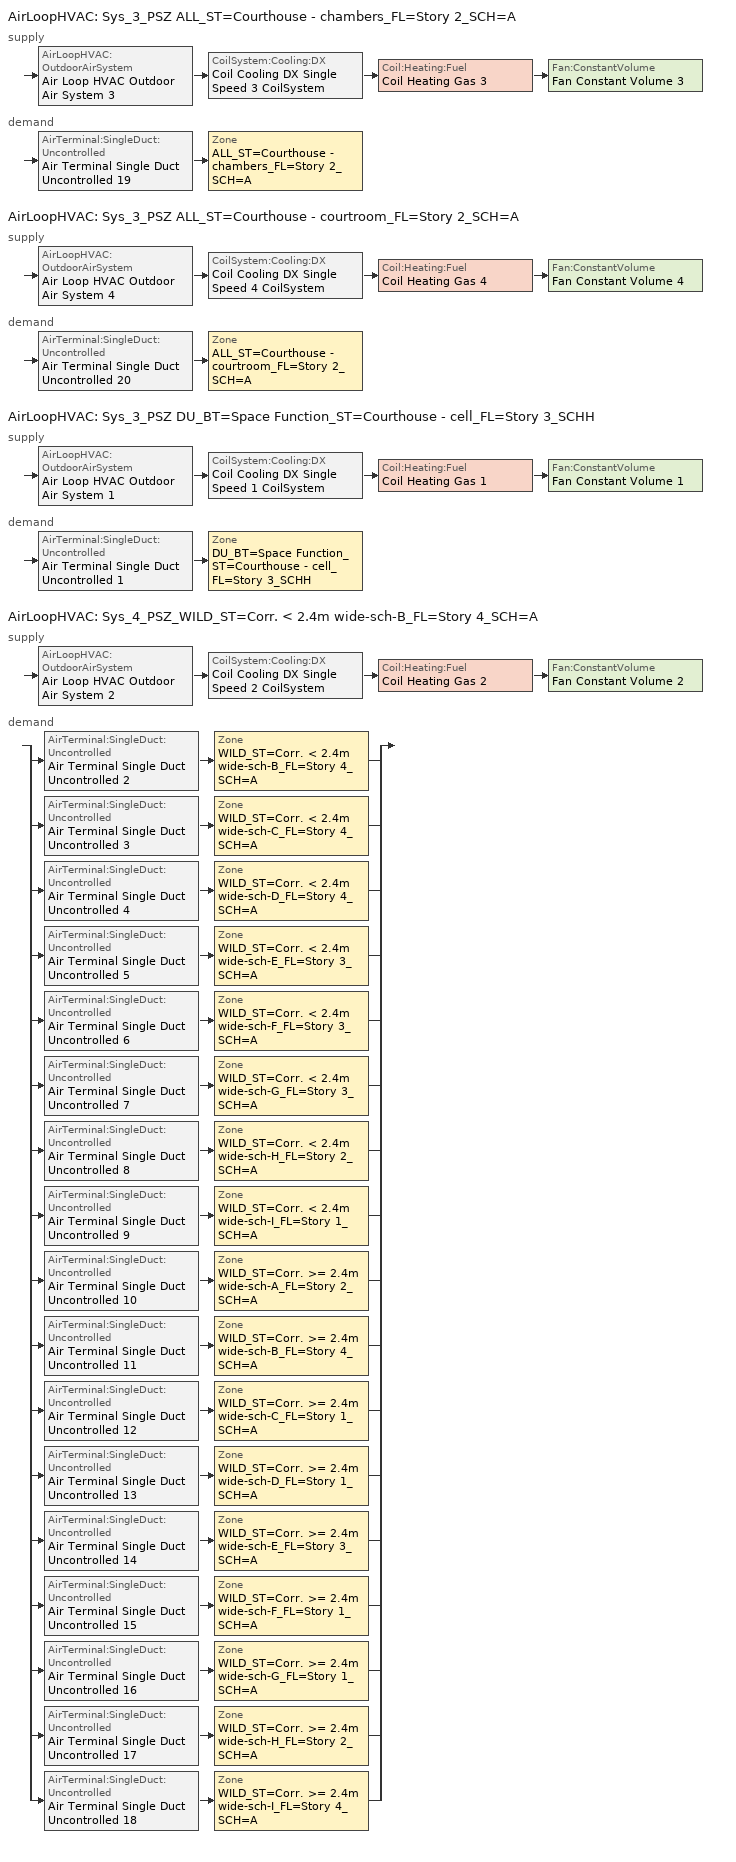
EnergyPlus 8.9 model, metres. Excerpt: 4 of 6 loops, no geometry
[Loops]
AirLoopHVAC 'Sys_3_PSZ ALL_ST=Courthouse - chambers_FL=Story 2_SCH=A'
 supply: AirLoopHVAC:OutdoorAirSystem 'Air Loop HVAC Outdoor Air System 3' > CoilSystem:Cooling:DX 'Coil Cooling DX Single Speed 3 CoilSystem' > Coil:Heating:Fuel 'Coil Heating Gas 3' > Fan:ConstantVolume 'Fan Constant Volume 3'
 demand: AirTerminal:SingleDuct:Uncontrolled 'Air Terminal Single Duct Uncontrolled 19' > Zone 'ALL_ST=Courthouse - chambers_FL=Story 2_SCH=A'
AirLoopHVAC 'Sys_3_PSZ ALL_ST=Courthouse - courtroom_FL=Story 2_SCH=A'
 supply: AirLoopHVAC:OutdoorAirSystem 'Air Loop HVAC Outdoor Air System 4' > CoilSystem:Cooling:DX 'Coil Cooling DX Single Speed 4 CoilSystem' > Coil:Heating:Fuel 'Coil Heating Gas 4' > Fan:ConstantVolume 'Fan Constant Volume 4'
 demand: AirTerminal:SingleDuct:Uncontrolled 'Air Terminal Single Duct Uncontrolled 20' > Zone 'ALL_ST=Courthouse - courtroom_FL=Story 2_SCH=A'
AirLoopHVAC 'Sys_3_PSZ DU_BT=Space Function_ST=Courthouse - cell_FL=Story 3_SCHH'
 supply: AirLoopHVAC:OutdoorAirSystem 'Air Loop HVAC Outdoor Air System 1' > CoilSystem:Cooling:DX 'Coil Cooling DX Single Speed 1 CoilSystem' > Coil:Heating:Fuel 'Coil Heating Gas 1' > Fan:ConstantVolume 'Fan Constant Volume 1'
 demand: AirTerminal:SingleDuct:Uncontrolled 'Air Terminal Single Duct Uncontrolled 1' > Zone 'DU_BT=Space Function_ST=Courthouse - cell_FL=Story 3_SCHH'
AirLoopHVAC 'Sys_4_PSZ_WILD_ST=Corr. < 2.4m wide-sch-B_FL=Story 4_SCH=A'
 supply: AirLoopHVAC:OutdoorAirSystem 'Air Loop HVAC Outdoor Air System 2' > CoilSystem:Cooling:DX 'Coil Cooling DX Single Speed 2 CoilSystem' > Coil:Heating:Fuel 'Coil Heating Gas 2' > Fan:ConstantVolume 'Fan Constant Volume 2'
 demand: split
  | AirTerminal:SingleDuct:Uncontrolled 'Air Terminal Single Duct Uncontrolled 2' > Zone 'WILD_ST=Corr. < 2.4m wide-sch-B_FL=Story 4_SCH=A'
  | AirTerminal:SingleDuct:Uncontrolled 'Air Terminal Single Duct Uncontrolled 3' > Zone 'WILD_ST=Corr. < 2.4m wide-sch-C_FL=Story 4_SCH=A'
  | AirTerminal:SingleDuct:Uncontrolled 'Air Terminal Single Duct Uncontrolled 4' > Zone 'WILD_ST=Corr. < 2.4m wide-sch-D_FL=Story 4_SCH=A'
  | AirTerminal:SingleDuct:Uncontrolled 'Air Terminal Single Duct Uncontrolled 5' > Zone 'WILD_ST=Corr. < 2.4m wide-sch-E_FL=Story 3_SCH=A'
  | AirTerminal:SingleDuct:Uncontrolled 'Air Terminal Single Duct Uncontrolled 6' > Zone 'WILD_ST=Corr. < 2.4m wide-sch-F_FL=Story 3_SCH=A'
  | AirTerminal:SingleDuct:Uncontrolled 'Air Terminal Single Duct Uncontrolled 7' > Zone 'WILD_ST=Corr. < 2.4m wide-sch-G_FL=Story 3_SCH=A'
  | AirTerminal:SingleDuct:Uncontrolled 'Air Terminal Single Duct Uncontrolled 8' > Zone 'WILD_ST=Corr. < 2.4m wide-sch-H_FL=Story 2_SCH=A'
  | AirTerminal:SingleDuct:Uncontrolled 'Air Terminal Single Duct Uncontrolled 9' > Zone 'WILD_ST=Corr. < 2.4m wide-sch-I_FL=Story 1_SCH=A'
  | AirTerminal:SingleDuct:Uncontrolled 'Air Terminal Single Duct Uncontrolled 10' > Zone 'WILD_ST=Corr. >= 2.4m wide-sch-A_FL=Story 2_SCH=A'
  | AirTerminal:SingleDuct:Uncontrolled 'Air Terminal Single Duct Uncontrolled 11' > Zone 'WILD_ST=Corr. >= 2.4m wide-sch-B_FL=Story 4_SCH=A'
  | AirTerminal:SingleDuct:Uncontrolled 'Air Terminal Single Duct Uncontrolled 12' > Zone 'WILD_ST=Corr. >= 2.4m wide-sch-C_FL=Story 1_SCH=A'
  | AirTerminal:SingleDuct:Uncontrolled 'Air Terminal Single Duct Uncontrolled 13' > Zone 'WILD_ST=Corr. >= 2.4m wide-sch-D_FL=Story 1_SCH=A'
  | AirTerminal:SingleDuct:Uncontrolled 'Air Terminal Single Duct Uncontrolled 14' > Zone 'WILD_ST=Corr. >= 2.4m wide-sch-E_FL=Story 3_SCH=A'
  | AirTerminal:SingleDuct:Uncontrolled 'Air Terminal Single Duct Uncontrolled 15' > Zone 'WILD_ST=Corr. >= 2.4m wide-sch-F_FL=Story 1_SCH=A'
  | AirTerminal:SingleDuct:Uncontrolled 'Air Terminal Single Duct Uncontrolled 16' > Zone 'WILD_ST=Corr. >= 2.4m wide-sch-G_FL=Story 1_SCH=A'
  | AirTerminal:SingleDuct:Uncontrolled 'Air Terminal Single Duct Uncontrolled 17' > Zone 'WILD_ST=Corr. >= 2.4m wide-sch-H_FL=Story 2_SCH=A'
  | AirTerminal:SingleDuct:Uncontrolled 'Air Terminal Single Duct Uncontrolled 18' > Zone 'WILD_ST=Corr. >= 2.4m wide-sch-I_FL=Story 4_SCH=A'
[ZoneControl:Thermostat] Control Object Type 1=ThermostatSetpoint:DualSetpoint
Name | Zone or ZoneList | Control Type Schedule | Control Name 1
ALL_ST=Courthouse - chambers_FL=Story 2_SCH=A Thermostat | ALL_ST=Courthouse - chambers_FL=Story 2_SCH=A | ALL_ST=Courthouse - chambers_FL=Story 2_SCH=A Thermostat Schedule | Space Function Courthouse - chambers Thermostat 3
ALL_ST=Courthouse - courtroom_FL=Story 2_SCH=A Thermostat | ALL_ST=Courthouse - courtroom_FL=Story 2_SCH=A | ALL_ST=Courthouse - courtroom_FL=Story 2_SCH=A Thermostat Schedule | Space Function Courthouse - courtroom Thermostat 3
DU_BT=Space Function_ST=Courthouse - cell_FL=Story 3_SCHH Thermostat | DU_BT=Space Function_ST=Courthouse - cell_FL=Story 3_SCHH | DU_BT=Space Function_ST=Courthouse - cell_FL=Story 3_SCHH Thermostat Schedule | Space Function Courthouse - cell Thermostat 3
WILD_ST=Corr. < 2.4m wide-sch-B_FL=Story 4_SCH=A Thermostat | WILD_ST=Corr. < 2.4m wide-sch-B_FL=Story 4_SCH=A | WILD_ST=Corr. < 2.4m wide-sch-B_FL=Story 4_SCH=A Thermostat Schedule | Space Function Corr. < 2.4m wide-sch-A Thermostat 1
WILD_ST=Corr. < 2.4m wide-sch-C_FL=Story 4_SCH=A Thermostat | WILD_ST=Corr. < 2.4m wide-sch-C_FL=Story 4_SCH=A | WILD_ST=Corr. < 2.4m wide-sch-C_FL=Story 4_SCH=A Thermostat Schedule | Space Function Corr. < 2.4m wide-sch-A Thermostat 2
WILD_ST=Corr. < 2.4m wide-sch-D_FL=Story 4_SCH=A Thermostat | WILD_ST=Corr. < 2.4m wide-sch-D_FL=Story 4_SCH=A | WILD_ST=Corr. < 2.4m wide-sch-D_FL=Story 4_SCH=A Thermostat Schedule | Space Function Corr. < 2.4m wide-sch-A Thermostat 3
WILD_ST=Corr. < 2.4m wide-sch-E_FL=Story 3_SCH=A Thermostat | WILD_ST=Corr. < 2.4m wide-sch-E_FL=Story 3_SCH=A | WILD_ST=Corr. < 2.4m wide-sch-E_FL=Story 3_SCH=A Thermostat Schedule | Space Function Corr. < 2.4m wide-sch-A Thermostat 4
WILD_ST=Corr. < 2.4m wide-sch-F_FL=Story 3_SCH=A Thermostat | WILD_ST=Corr. < 2.4m wide-sch-F_FL=Story 3_SCH=A | WILD_ST=Corr. < 2.4m wide-sch-F_FL=Story 3_SCH=A Thermostat Schedule | Space Function Corr. < 2.4m wide-sch-A Thermostat 5
WILD_ST=Corr. < 2.4m wide-sch-G_FL=Story 3_SCH=A Thermostat | WILD_ST=Corr. < 2.4m wide-sch-G_FL=Story 3_SCH=A | WILD_ST=Corr. < 2.4m wide-sch-G_FL=Story 3_SCH=A Thermostat Schedule | Space Function Corr. < 2.4m wide-sch-A Thermostat 6
WILD_ST=Corr. < 2.4m wide-sch-H_FL=Story 2_SCH=A Thermostat | WILD_ST=Corr. < 2.4m wide-sch-H_FL=Story 2_SCH=A | WILD_ST=Corr. < 2.4m wide-sch-H_FL=Story 2_SCH=A Thermostat Schedule | Space Function Corr. < 2.4m wide-sch-A Thermostat 7
WILD_ST=Corr. < 2.4m wide-sch-I_FL=Story 1_SCH=A Thermostat | WILD_ST=Corr. < 2.4m wide-sch-I_FL=Story 1_SCH=A | WILD_ST=Corr. < 2.4m wide-sch-I_FL=Story 1_SCH=A Thermostat Schedule | Space Function Corr. < 2.4m wide-sch-A Thermostat 8
WILD_ST=Corr. >= 2.4m wide-sch-A_FL=Story 2_SCH=A Thermostat | WILD_ST=Corr. >= 2.4m wide-sch-A_FL=Story 2_SCH=A | WILD_ST=Corr. >= 2.4m wide-sch-A_FL=Story 2_SCH=A Thermostat Schedule | Space Function Corr. >= 2.4m wide-sch-A Thermostat 3
WILD_ST=Corr. >= 2.4m wide-sch-B_FL=Story 4_SCH=A Thermostat | WILD_ST=Corr. >= 2.4m wide-sch-B_FL=Story 4_SCH=A | WILD_ST=Corr. >= 2.4m wide-sch-B_FL=Story 4_SCH=A Thermostat Schedule | Space Function Corr. >= 2.4m wide-sch-A Thermostat 4
WILD_ST=Corr. >= 2.4m wide-sch-C_FL=Story 1_SCH=A Thermostat | WILD_ST=Corr. >= 2.4m wide-sch-C_FL=Story 1_SCH=A | WILD_ST=Corr. >= 2.4m wide-sch-C_FL=Story 1_SCH=A Thermostat Schedule | Space Function Corr. >= 2.4m wide-sch-A Thermostat 5
WILD_ST=Corr. >= 2.4m wide-sch-D_FL=Story 1_SCH=A Thermostat | WILD_ST=Corr. >= 2.4m wide-sch-D_FL=Story 1_SCH=A | WILD_ST=Corr. >= 2.4m wide-sch-D_FL=Story 1_SCH=A Thermostat Schedule | Space Function Corr. >= 2.4m wide-sch-A Thermostat 6
WILD_ST=Corr. >= 2.4m wide-sch-E_FL=Story 3_SCH=A Thermostat | WILD_ST=Corr. >= 2.4m wide-sch-E_FL=Story 3_SCH=A | WILD_ST=Corr. >= 2.4m wide-sch-E_FL=Story 3_SCH=A Thermostat Schedule | Space Function Corr. >= 2.4m wide-sch-A Thermostat 7
WILD_ST=Corr. >= 2.4m wide-sch-F_FL=Story 1_SCH=A Thermostat | WILD_ST=Corr. >= 2.4m wide-sch-F_FL=Story 1_SCH=A | WILD_ST=Corr. >= 2.4m wide-sch-F_FL=Story 1_SCH=A Thermostat Schedule | Space Function Corr. >= 2.4m wide-sch-A Thermostat 8
WILD_ST=Corr. >= 2.4m wide-sch-G_FL=Story 1_SCH=A Thermostat | WILD_ST=Corr. >= 2.4m wide-sch-G_FL=Story 1_SCH=A | WILD_ST=Corr. >= 2.4m wide-sch-G_FL=Story 1_SCH=A Thermostat Schedule | Space Function Corr. >= 2.4m wide-sch-A Thermostat 9
WILD_ST=Corr. >= 2.4m wide-sch-H_FL=Story 2_SCH=A Thermostat | WILD_ST=Corr. >= 2.4m wide-sch-H_FL=Story 2_SCH=A | WILD_ST=Corr. >= 2.4m wide-sch-H_FL=Story 2_SCH=A Thermostat Schedule | Space Function Corr. >= 2.4m wide-sch-A Thermostat 10
WILD_ST=Corr. >= 2.4m wide-sch-I_FL=Story 4_SCH=A Thermostat | WILD_ST=Corr. >= 2.4m wide-sch-I_FL=Story 4_SCH=A | WILD_ST=Corr. >= 2.4m wide-sch-I_FL=Story 4_SCH=A Thermostat Schedule | Space Function Corr. >= 2.4m wide-sch-A Thermostat 11
[ThermostatSetpoint:DualSetpoint]
Name | Heating Setpoint Temperature Schedule | Cooling Setpoint Temperature Schedule
Space Function Courthouse - chambers Thermostat 3; Space Function Courthouse - courtroom Thermostat 3; Space Function Corr. < 2.4m wide-sch-A Thermostat 1; Space Function Corr. < 2.4m wide-sch-A Thermostat 2; Space Function Corr. < 2.4m wide-sch-A Thermostat 3; Space Function Corr. < 2.4m wide-sch-A Thermostat 4; Space Function Corr. < 2.4m wide-sch-A Thermostat 5; Space Function Corr. < 2.4m wide-sch-A Thermostat 6; Space Function Corr. < 2.4m wide-sch-A Thermostat 7; Space Function Corr. < 2.4m wide-sch-A Thermostat 8; Space Function Corr. >= 2.4m wide-sch-A Thermostat 3; Space Function Corr. >= 2.4m wide-sch-A Thermostat 4; Space Function Corr. >= 2.4m wide-sch-A Thermostat 5; Space Function Corr. >= 2.4m wide-sch-A Thermostat 6; Space Function Corr. >= 2.4m wide-sch-A Thermostat 7; Space Function Corr. >= 2.4m wide-sch-A Thermostat 8; Space Function Corr. >= 2.4m wide-sch-A Thermostat 9; Space Function Corr. >= 2.4m wide-sch-A Thermostat 10; Space Function Corr. >= 2.4m wide-sch-A Thermostat 11 | NECB-A-Thermostat Setpoint-Heating | NECB-A-Thermostat Setpoint-Cooling
Space Function Courthouse - cell Thermostat 3 | NECB-H-Thermostat Setpoint-Heating | NECB-H-Thermostat Setpoint-Cooling
[AirTerminal:SingleDuct:Uncontrolled] Availability Schedule=Always On Discrete; Maximum Air Flow Rate {m3/s}=AutoSize
Air Terminal Single Duct Uncontrolled 19; Air Terminal Single Duct Uncontrolled 20; Air Terminal Single Duct Uncontrolled 1; Air Terminal Single Duct Uncontrolled 2; Air Terminal Single Duct Uncontrolled 3; Air Terminal Single Duct Uncontrolled 4; Air Terminal Single Duct Uncontrolled 5; Air Terminal Single Duct Uncontrolled 6; Air Terminal Single Duct Uncontrolled 7; Air Terminal Single Duct Uncontrolled 8; Air Terminal Single Duct Uncontrolled 9; Air Terminal Single Duct Uncontrolled 10; Air Terminal Single Duct Uncontrolled 11; Air Terminal Single Duct Uncontrolled 12; Air Terminal Single Duct Uncontrolled 13; Air Terminal Single Duct Uncontrolled 14; Air Terminal Single Duct Uncontrolled 15; Air Terminal Single Duct Uncontrolled 16; Air Terminal Single Duct Uncontrolled 17; Air Terminal Single Duct Uncontrolled 18
[Zone equipment]
ALL_ST=Courthouse - chambers_FL=Story 2_SCH=A: Air Terminal Single Duct Uncontrolled 19, Zone HVAC Baseboard Convective Water 19
ALL_ST=Courthouse - courtroom_FL=Story 2_SCH=A: Air Terminal Single Duct Uncontrolled 20, Zone HVAC Baseboard Convective Water 20
DU_BT=Space Function_ST=Courthouse - cell_FL=Story 3_SCHH: Air Terminal Single Duct Uncontrolled 1, Zone HVAC Baseboard Convective Water 1
WILD_ST=Corr. < 2.4m wide-sch-B_FL=Story 4_SCH=A: Air Terminal Single Duct Uncontrolled 2, Zone HVAC Baseboard Convective Water 2
WILD_ST=Corr. < 2.4m wide-sch-C_FL=Story 4_SCH=A: Air Terminal Single Duct Uncontrolled 3, Zone HVAC Baseboard Convective Water 3
WILD_ST=Corr. < 2.4m wide-sch-D_FL=Story 4_SCH=A: Air Terminal Single Duct Uncontrolled 4, Zone HVAC Baseboard Convective Water 4
WILD_ST=Corr. < 2.4m wide-sch-E_FL=Story 3_SCH=A: Air Terminal Single Duct Uncontrolled 5, Zone HVAC Baseboard Convective Water 5
WILD_ST=Corr. < 2.4m wide-sch-F_FL=Story 3_SCH=A: Air Terminal Single Duct Uncontrolled 6, Zone HVAC Baseboard Convective Water 6
WILD_ST=Corr. < 2.4m wide-sch-G_FL=Story 3_SCH=A: Air Terminal Single Duct Uncontrolled 7, Zone HVAC Baseboard Convective Water 7
WILD_ST=Corr. < 2.4m wide-sch-H_FL=Story 2_SCH=A: Air Terminal Single Duct Uncontrolled 8, Zone HVAC Baseboard Convective Water 8
WILD_ST=Corr. < 2.4m wide-sch-I_FL=Story 1_SCH=A: Air Terminal Single Duct Uncontrolled 9, Zone HVAC Baseboard Convective Water 9
WILD_ST=Corr. >= 2.4m wide-sch-A_FL=Story 2_SCH=A: Air Terminal Single Duct Uncontrolled 10, Zone HVAC Baseboard Convective Water 10
WILD_ST=Corr. >= 2.4m wide-sch-B_FL=Story 4_SCH=A: Air Terminal Single Duct Uncontrolled 11, Zone HVAC Baseboard Convective Water 11
WILD_ST=Corr. >= 2.4m wide-sch-C_FL=Story 1_SCH=A: Air Terminal Single Duct Uncontrolled 12, Zone HVAC Baseboard Convective Water 12
WILD_ST=Corr. >= 2.4m wide-sch-D_FL=Story 1_SCH=A: Air Terminal Single Duct Uncontrolled 13, Zone HVAC Baseboard Convective Water 13
WILD_ST=Corr. >= 2.4m wide-sch-E_FL=Story 3_SCH=A: Air Terminal Single Duct Uncontrolled 14, Zone HVAC Baseboard Convective Water 14
WILD_ST=Corr. >= 2.4m wide-sch-F_FL=Story 1_SCH=A: Air Terminal Single Duct Uncontrolled 15, Zone HVAC Baseboard Convective Water 15
WILD_ST=Corr. >= 2.4m wide-sch-G_FL=Story 1_SCH=A: Air Terminal Single Duct Uncontrolled 16, Zone HVAC Baseboard Convective Water 16
WILD_ST=Corr. >= 2.4m wide-sch-H_FL=Story 2_SCH=A: Air Terminal Single Duct Uncontrolled 17, Zone HVAC Baseboard Convective Water 17
WILD_ST=Corr. >= 2.4m wide-sch-I_FL=Story 4_SCH=A: Air Terminal Single Duct Uncontrolled 18, Zone HVAC Baseboard Convective Water 18
[Sizing:Zone] Zone Cooling Design Supply Air Temperature Input Method=SupplyAirTemperature; Zone Cooling Design Supply Air Temperature {C}=13; Zone Cooling Design Supply Air Temperature Difference {deltaC}=11.11; Zone Heating Design Supply Air Temperature Input Method=SupplyAirTemperature; Zone Heating Design Supply Air Temperature {C}=43; Zone Heating Design Supply Air Temperature Difference {deltaC}=11.11; Zone Cooling Design Supply Air Humidity Ratio {kgWater/kgDryAir}=0.0085; Zone Heating Design Supply Air Humidity Ratio {kgWater/kgDryAir}=0.008; Zone Heating Sizing Factor=1.3; Zone Cooling Sizing Factor=1.1; Cooling Design Air Flow Method=DesignDay; Cooling Design Air Flow Rate {m3/s}=0; Cooling Minimum Air Flow per Zone Floor Area {m3/s-m2}=0.000762; Cooling Minimum Air Flow {m3/s}=0; Cooling Minimum Air Flow Fraction=0; Heating Design Air Flow Method=DesignDay; Heating Design Air Flow Rate {m3/s}=0; Heating Maximum Air Flow per Zone Floor Area {m3/s-m2}=0.002032; Heating Maximum Air Flow {m3/s}=0.141576; Heating Maximum Air Flow Fraction=0.3; Account for Dedicated Outdoor Air System=No
Name | Design Specification Outdoor Air Object | Design Specification Zone Air Distribution Object
ALL_ST=Courthouse - chambers_FL=Story 2_SCH=A | Space Function Courthouse - chambers Ventilation | ALL_ST=Courthouse - chambers_FL=Story 2_SCH=A Design Spec Zone Air Dist
ALL_ST=Courthouse - courtroom_FL=Story 2_SCH=A | Space Function Courthouse - courtroom Ventilation | ALL_ST=Courthouse - courtroom_FL=Story 2_SCH=A Design Spec Zone Air Dist
DU_BT=Space Function_ST=Courthouse - cell_FL=Story 3_SCHH | Space Function Courthouse - cell Ventilation | DU_BT=Space Function_ST=Courthouse - cell_FL=Story 3_SCHH Design Spec Zone Air Dist
WILD_ST=Corr. < 2.4m wide-sch-B_FL=Story 4_SCH=A | Space Function Corr. < 2.4m wide-sch-A Ventilation | WILD_ST=Corr. < 2.4m wide-sch-B_FL=Story 4_SCH=A Design Spec Zone Air Dist
WILD_ST=Corr. < 2.4m wide-sch-C_FL=Story 4_SCH=A | Space Function Corr. < 2.4m wide-sch-A Ventilation | WILD_ST=Corr. < 2.4m wide-sch-C_FL=Story 4_SCH=A Design Spec Zone Air Dist
WILD_ST=Corr. < 2.4m wide-sch-D_FL=Story 4_SCH=A | Space Function Corr. < 2.4m wide-sch-A Ventilation | WILD_ST=Corr. < 2.4m wide-sch-D_FL=Story 4_SCH=A Design Spec Zone Air Dist
WILD_ST=Corr. < 2.4m wide-sch-E_FL=Story 3_SCH=A | Space Function Corr. < 2.4m wide-sch-A Ventilation | WILD_ST=Corr. < 2.4m wide-sch-E_FL=Story 3_SCH=A Design Spec Zone Air Dist
WILD_ST=Corr. < 2.4m wide-sch-F_FL=Story 3_SCH=A | Space Function Corr. < 2.4m wide-sch-A Ventilation | WILD_ST=Corr. < 2.4m wide-sch-F_FL=Story 3_SCH=A Design Spec Zone Air Dist
WILD_ST=Corr. < 2.4m wide-sch-G_FL=Story 3_SCH=A | Space Function Corr. < 2.4m wide-sch-A Ventilation | WILD_ST=Corr. < 2.4m wide-sch-G_FL=Story 3_SCH=A Design Spec Zone Air Dist
WILD_ST=Corr. < 2.4m wide-sch-H_FL=Story 2_SCH=A | Space Function Corr. < 2.4m wide-sch-A Ventilation | WILD_ST=Corr. < 2.4m wide-sch-H_FL=Story 2_SCH=A Design Spec Zone Air Dist
WILD_ST=Corr. < 2.4m wide-sch-I_FL=Story 1_SCH=A | Space Function Corr. < 2.4m wide-sch-A Ventilation | WILD_ST=Corr. < 2.4m wide-sch-I_FL=Story 1_SCH=A Design Spec Zone Air Dist
WILD_ST=Corr. >= 2.4m wide-sch-A_FL=Story 2_SCH=A | Space Function Corr. >= 2.4m wide-sch-A Ventilation | WILD_ST=Corr. >= 2.4m wide-sch-A_FL=Story 2_SCH=A Design Spec Zone Air Dist
WILD_ST=Corr. >= 2.4m wide-sch-B_FL=Story 4_SCH=A | Space Function Corr. >= 2.4m wide-sch-A Ventilation | WILD_ST=Corr. >= 2.4m wide-sch-B_FL=Story 4_SCH=A Design Spec Zone Air Dist
WILD_ST=Corr. >= 2.4m wide-sch-C_FL=Story 1_SCH=A | Space Function Corr. >= 2.4m wide-sch-A Ventilation | WILD_ST=Corr. >= 2.4m wide-sch-C_FL=Story 1_SCH=A Design Spec Zone Air Dist
WILD_ST=Corr. >= 2.4m wide-sch-D_FL=Story 1_SCH=A | Space Function Corr. >= 2.4m wide-sch-A Ventilation | WILD_ST=Corr. >= 2.4m wide-sch-D_FL=Story 1_SCH=A Design Spec Zone Air Dist
WILD_ST=Corr. >= 2.4m wide-sch-E_FL=Story 3_SCH=A | Space Function Corr. >= 2.4m wide-sch-A Ventilation | WILD_ST=Corr. >= 2.4m wide-sch-E_FL=Story 3_SCH=A Design Spec Zone Air Dist
WILD_ST=Corr. >= 2.4m wide-sch-F_FL=Story 1_SCH=A | Space Function Corr. >= 2.4m wide-sch-A Ventilation | WILD_ST=Corr. >= 2.4m wide-sch-F_FL=Story 1_SCH=A Design Spec Zone Air Dist
WILD_ST=Corr. >= 2.4m wide-sch-G_FL=Story 1_SCH=A | Space Function Corr. >= 2.4m wide-sch-A Ventilation | WILD_ST=Corr. >= 2.4m wide-sch-G_FL=Story 1_SCH=A Design Spec Zone Air Dist
WILD_ST=Corr. >= 2.4m wide-sch-H_FL=Story 2_SCH=A | Space Function Corr. >= 2.4m wide-sch-A Ventilation | WILD_ST=Corr. >= 2.4m wide-sch-H_FL=Story 2_SCH=A Design Spec Zone Air Dist
WILD_ST=Corr. >= 2.4m wide-sch-I_FL=Story 4_SCH=A | Space Function Corr. >= 2.4m wide-sch-A Ventilation | WILD_ST=Corr. >= 2.4m wide-sch-I_FL=Story 4_SCH=A Design Spec Zone Air Dist
[DesignSpecification:ZoneAirDistribution] Zone Air Distribution Effectiveness in Cooling Mode=1; Zone Air Distribution Effectiveness in Heating Mode=1
ALL_ST=Courthouse - chambers_FL=Story 2_SCH=A Design Spec Zone Air Dist; ALL_ST=Courthouse - courtroom_FL=Story 2_SCH=A Design Spec Zone Air Dist; DU_BT=Space Function_ST=Courthouse - cell_FL=Story 3_SCHH Design Spec Zone Air Dist; WILD_ST=Corr. < 2.4m wide-sch-B_FL=Story 4_SCH=A Design Spec Zone Air Dist; WILD_ST=Corr. < 2.4m wide-sch-C_FL=Story 4_SCH=A Design Spec Zone Air Dist; WILD_ST=Corr. < 2.4m wide-sch-D_FL=Story 4_SCH=A Design Spec Zone Air Dist; WILD_ST=Corr. < 2.4m wide-sch-E_FL=Story 3_SCH=A Design Spec Zone Air Dist; WILD_ST=Corr. < 2.4m wide-sch-F_FL=Story 3_SCH=A Design Spec Zone Air Dist; WILD_ST=Corr. < 2.4m wide-sch-G_FL=Story 3_SCH=A Design Spec Zone Air Dist; WILD_ST=Corr. < 2.4m wide-sch-H_FL=Story 2_SCH=A Design Spec Zone Air Dist; WILD_ST=Corr. < 2.4m wide-sch-I_FL=Story 1_SCH=A Design Spec Zone Air Dist; WILD_ST=Corr. >= 2.4m wide-sch-A_FL=Story 2_SCH=A Design Spec Zone Air Dist; WILD_ST=Corr. >= 2.4m wide-sch-B_FL=Story 4_SCH=A Design Spec Zone Air Dist; WILD_ST=Corr. >= 2.4m wide-sch-C_FL=Story 1_SCH=A Design Spec Zone Air Dist; WILD_ST=Corr. >= 2.4m wide-sch-D_FL=Story 1_SCH=A Design Spec Zone Air Dist; WILD_ST=Corr. >= 2.4m wide-sch-E_FL=Story 3_SCH=A Design Spec Zone Air Dist; WILD_ST=Corr. >= 2.4m wide-sch-F_FL=Story 1_SCH=A Design Spec Zone Air Dist; WILD_ST=Corr. >= 2.4m wide-sch-G_FL=Story 1_SCH=A Design Spec Zone Air Dist; WILD_ST=Corr. >= 2.4m wide-sch-H_FL=Story 2_SCH=A Design Spec Zone Air Dist; WILD_ST=Corr. >= 2.4m wide-sch-I_FL=Story 4_SCH=A Design Spec Zone Air Dist
[Controller:MechanicalVentilation] Availability Schedule=Always On Discrete; Demand Controlled Ventilation=No; System Outdoor Air Method=ZoneSum
Controller Mechanical Ventilation 3: Zone Name 1=ALL_ST=Courthouse - chambers_FL=Story 2_SCH=A; Design Specification Outdoor Air Object Name 1=Space Function Courthouse - chambers Ventilation; Design Specification Zone Air Distribution Object Name 1=ALL_ST=Courthouse - chambers_FL=Story 2_SCH=A Design Spec Zone Air Dist
Controller Mechanical Ventilation 4: Zone Name 1=ALL_ST=Courthouse - courtroom_FL=Story 2_SCH=A; Design Specification Outdoor Air Object Name 1=Space Function Courthouse - courtroom Ventilation; Design Specification Zone Air Distribution Object Name 1=ALL_ST=Courthouse - courtroom_FL=Story 2_SCH=A Design Spec Zone Air Dist
Controller Mechanical Ventilation 1: Zone Name 1=DU_BT=Space Function_ST=Courthouse - cell_FL=Story 3_SCHH; Design Specification Outdoor Air Object Name 1=Space Function Courthouse - cell Ventilation; Design Specification Zone Air Distribution Object Name 1=DU_BT=Space Function_ST=Courthouse - cell_FL=Story 3_SCHH Design Spec Zone Air Dist
Controller Mechanical Ventilation 2: Zone Name 1=WILD_ST=Corr. < 2.4m wide-sch-B_FL=Story 4_SCH=A; Design Specification Outdoor Air Object Name 1=Space Function Corr. < 2.4m wide-sch-A Ventilation; Design Specification Zone Air Distribution Object Name 1=WILD_ST=Corr. < 2.4m wide-sch-B_FL=Story 4_SCH=A Design Spec Zone Air Dist; Zone Name 2=WILD_ST=Corr. < 2.4m wide-sch-C_FL=Story 4_SCH=A; Design Specification Outdoor Air Object Name 2=Space Function Corr. < 2.4m wide-sch-A Ventilation; Design Specification Zone Air Distribution Object Name 2=WILD_ST=Corr. < 2.4m wide-sch-C_FL=Story 4_SCH=A Design Spec Zone Air Dist; Zone Name 3=WILD_ST=Corr. < 2.4m wide-sch-D_FL=Story 4_SCH=A; Design Specification Outdoor Air Object Name 3=Space Function Corr. < 2.4m wide-sch-A Ventilation; Design Specification Zone Air Distribution Object Name 3=WILD_ST=Corr. < 2.4m wide-sch-D_FL=Story 4_SCH=A Design Spec Zone Air Dist; Zone Name 4=WILD_ST=Corr. < 2.4m wide-sch-E_FL=Story 3_SCH=A; Design Specification Outdoor Air Object Name 4=Space Function Corr. < 2.4m wide-sch-A Ventilation; Design Specification Zone Air Distribution Object Name 4=WILD_ST=Corr. < 2.4m wide-sch-E_FL=Story 3_SCH=A Design Spec Zone Air Dist; Zone Name 5=WILD_ST=Corr. < 2.4m wide-sch-F_FL=Story 3_SCH=A; Design Specification Outdoor Air Object Name 5=Space Function Corr. < 2.4m wide-sch-A Ventilation; Design Specification Zone Air Distribution Object Name 5=WILD_ST=Corr. < 2.4m wide-sch-F_FL=Story 3_SCH=A Design Spec Zone Air Dist; Zone Name 6=WILD_ST=Corr. < 2.4m wide-sch-G_FL=Story 3_SCH=A; Design Specification Outdoor Air Object Name 6=Space Function Corr. < 2.4m wide-sch-A Ventilation; Design Specification Zone Air Distribution Object Name 6=WILD_ST=Corr. < 2.4m wide-sch-G_FL=Story 3_SCH=A Design Spec Zone Air Dist; Zone Name 7=WILD_ST=Corr. < 2.4m wide-sch-H_FL=Story 2_SCH=A; Design Specification Outdoor Air Object Name 7=Space Function Corr. < 2.4m wide-sch-A Ventilation; Design Specification Zone Air Distribution Object Name 7=WILD_ST=Corr. < 2.4m wide-sch-H_FL=Story 2_SCH=A Design Spec Zone Air Dist; Zone Name 8=WILD_ST=Corr. < 2.4m wide-sch-I_FL=Story 1_SCH=A; Design Specification Outdoor Air Object Name 8=Space Function Corr. < 2.4m wide-sch-A Ventilation; Design Specification Zone Air Distribution Object Name 8=WILD_ST=Corr. < 2.4m wide-sch-I_FL=Story 1_SCH=A Design Spec Zone Air Dist; Zone Name 9=WILD_ST=Corr. >= 2.4m wide-sch-A_FL=Story 2_SCH=A; Design Specification Outdoor Air Object Name 9=Space Function Corr. >= 2.4m wide-sch-A Ventilation; Design Specification Zone Air Distribution Object Name 9=WILD_ST=Corr. >= 2.4m wide-sch-A_FL=Story 2_SCH=A Design Spec Zone Air Dist; Zone Name 10=WILD_ST=Corr. >= 2.4m wide-sch-B_FL=Story 4_SCH=A; Design Specification Outdoor Air Object Name 10=Space Function Corr. >= 2.4m wide-sch-A Ventilation; Design Specification Zone Air Distribution Object Name 10=WILD_ST=Corr. >= 2.4m wide-sch-B_FL=Story 4_SCH=A Design Spec Zone Air Dist; Zone Name 11=WILD_ST=Corr. >= 2.4m wide-sch-C_FL=Story 1_SCH=A; Design Specification Outdoor Air Object Name 11=Space Function Corr. >= 2.4m wide-sch-A Ventilation; Design Specification Zone Air Distribution Object Name 11=WILD_ST=Corr. >= 2.4m wide-sch-C_FL=Story 1_SCH=A Design Spec Zone Air Dist; Zone Name 12=WILD_ST=Corr. >= 2.4m wide-sch-D_FL=Story 1_SCH=A; Design Specification Outdoor Air Object Name 12=Space Function Corr. >= 2.4m wide-sch-A Ventilation; Design Specification Zone Air Distribution Object Name 12=WILD_ST=Corr. >= 2.4m wide-sch-D_FL=Story 1_SCH=A Design Spec Zone Air Dist; Zone Name 13=WILD_ST=Corr. >= 2.4m wide-sch-E_FL=Story 3_SCH=A; Design Specification Outdoor Air Object Name 13=Space Function Corr. >= 2.4m wide-sch-A Ventilation; Design Specification Zone Air Distribution Object Name 13=WILD_ST=Corr. >= 2.4m wide-sch-E_FL=Story 3_SCH=A Design Spec Zone Air Dist; Zone Name 14=WILD_ST=Corr. >= 2.4m wide-sch-F_FL=Story 1_SCH=A; Design Specification Outdoor Air Object Name 14=Space Function Corr. >= 2.4m wide-sch-A Ventilation; Design Specification Zone Air Distribution Object Name 14=WILD_ST=Corr. >= 2.4m wide-sch-F_FL=Story 1_SCH=A Design Spec Zone Air Dist; Zone Name 15=WILD_ST=Corr. >= 2.4m wide-sch-G_FL=Story 1_SCH=A; Design Specification Outdoor Air Object Name 15=Space Function Corr. >= 2.4m wide-sch-A Ventilation; Design Specification Zone Air Distribution Object Name 15=WILD_ST=Corr. >= 2.4m wide-sch-G_FL=Story 1_SCH=A Design Spec Zone Air Dist; Zone Name 16=WILD_ST=Corr. >= 2.4m wide-sch-H_FL=Story 2_SCH=A; Design Specification Outdoor Air Object Name 16=Space Function Corr. >= 2.4m wide-sch-A Ventilation; Design Specification Zone Air Distribution Object Name 16=WILD_ST=Corr. >= 2.4m wide-sch-H_FL=Story 2_SCH=A Design Spec Zone Air Dist; Zone Name 17=WILD_ST=Corr. >= 2.4m wide-sch-I_FL=Story 4_SCH=A; Design Specification Outdoor Air Object Name 17=Space Function Corr. >= 2.4m wide-sch-A Ventilation; Design Specification Zone Air Distribution Object Name 17=WILD_ST=Corr. >= 2.4m wide-sch-I_FL=Story 4_SCH=A Design Spec Zone Air Dist
[DesignSpecification:OutdoorAir] Outdoor Air Method=Sum; Outdoor Air Flow per Person {m3/s-person}=0; Outdoor Air Flow per Zone {m3/s}=0; Outdoor Air Flow Air Changes per Hour {1/hr}=0
Name | Outdoor Air Flow per Zone Floor Area {m3/s-m2}
Space Function Courthouse - chambers Ventilation | 0.0004318
Space Function Courthouse - courtroom Ventilation | 0.0020828
Space Function Courthouse - cell Ventilation | 0.0012446
Space Function Corr. < 2.4m wide-sch-A Ventilation; Space Function Corr. >= 2.4m wide-sch-A Ventilation | 0.0003048
[AirLoopHVAC] Design Supply Air Flow Rate {m3/s}=AutoSize
Sys_3_PSZ ALL_ST=Courthouse - chambers_FL=Story 2_SCH=A; Sys_3_PSZ ALL_ST=Courthouse - courtroom_FL=Story 2_SCH=A; Sys_3_PSZ DU_BT=Space Function_ST=Courthouse - cell_FL=Story 3_SCHH; Sys_4_PSZ_WILD_ST=Corr. < 2.4m wide-sch-B_FL=Story 4_SCH=A
[Sizing:System] Type of Load to Size On=Sensible; Design Outdoor Air Flow Rate {m3/s}=Autosize; Central Heating Maximum System Air Flow Ratio=1; Preheat Design Temperature {C}=7; Preheat Design Humidity Ratio {kgWater/kgDryAir}=0.008; Precool Design Temperature {C}=13; Precool Design Humidity Ratio {kgWater/kgDryAir}=0.008; Central Cooling Design Supply Air Temperature {C}=13; Central Heating Design Supply Air Temperature {C}=43; Type of Zone Sum to Use=NonCoincident; 100% Outdoor Air in Cooling=No; 100% Outdoor Air in Heating=No; Central Cooling Design Supply Air Humidity Ratio {kgWater/kgDryAir}=0.0085; Central Heating Design Supply Air Humidity Ratio {kgWater/kgDryAir}=0.008; Cooling Supply Air Flow Rate Method=DesignDay; Cooling Supply Air Flow Rate {m3/s}=0; Cooling Supply Air Flow Rate Per Floor Area {m3/s-m2}=0.00996765; Cooling Fraction of Autosized Cooling Supply Air Flow Rate=1; Cooling Supply Air Flow Rate Per Unit Cooling Capacity {m3/s-W}=3.94755e-05; Heating Supply Air Flow Rate Method=DesignDay; Heating Supply Air Flow Rate {m3/s}=0; Heating Supply Air Flow Rate Per Floor Area {m3/s-m2}=0.00996765; Heating Fraction of Autosized Heating Supply Air Flow Rate=1; Heating Fraction of Autosized Cooling Supply Air Flow Rate=1; Heating Supply Air Flow Rate Per Unit Heating Capacity {m3/s-W}=3.15882e-05; System Outdoor Air Method=ZoneSum; Zone Maximum Outdoor Air Fraction=1; Cooling Design Capacity Method=CoolingDesignCapacity; Cooling Design Capacity {W}=Autosize; Cooling Design Capacity Per Floor Area {W/m2}=234.7; Fraction of Autosized Cooling Design Capacity=1; Heating Design Capacity Method=HeatingDesignCapacity; Heating Design Capacity {W}=Autosize; Heating Design Capacity Per Floor Area {W/m2}=157; Fraction of Autosized Heating Design Capacity=1; Central Cooling Capacity Control Method=OnOff
Sys_3_PSZ ALL_ST=Courthouse - chambers_FL=Story 2_SCH=A; Sys_3_PSZ ALL_ST=Courthouse - courtroom_FL=Story 2_SCH=A; Sys_3_PSZ DU_BT=Space Function_ST=Courthouse - cell_FL=Story 3_SCHH; Sys_4_PSZ_WILD_ST=Corr. < 2.4m wide-sch-B_FL=Story 4_SCH=A
[Controller:OutdoorAir] Minimum Outdoor Air Flow Rate {m3/s}=Autosize; Maximum Outdoor Air Flow Rate {m3/s}=Autosize; Economizer Control Type=NoEconomizer; Economizer Control Action Type=ModulateFlow; Economizer Maximum Limit Dry-Bulb Temperature {C}=28; Economizer Maximum Limit Enthalpy {J/kg}=64000; Economizer Minimum Limit Dry-Bulb Temperature {C}=-100; Lockout Type=NoLockout; Minimum Limit Type=FixedMinimum; High Humidity Control=No; Control High Indoor Humidity Based on Outdoor Humidity Ratio=Yes; Heat Recovery Bypass Control Type=BypassWhenWithinEconomizerLimits
Name | Mechanical Ventilation Controller
Controller Outdoor Air 3 | Controller Mechanical Ventilation 3
Controller Outdoor Air 4 | Controller Mechanical Ventilation 4
Controller Outdoor Air 1 | Controller Mechanical Ventilation 1
Controller Outdoor Air 2 | Controller Mechanical Ventilation 2
[SetpointManager:MixedAir] Control Variable=Temperature
Node 132 OS Default SPM; Node 131 OS Default SPM; Node 130 OS Default SPM; Node 145 OS Default SPM; Node 144 OS Default SPM; Node 143 OS Default SPM; Node 35 OS Default SPM; Node 33 OS Default SPM; Node 32 OS Default SPM; Node 53 OS Default SPM; Node 51 OS Default SPM; Node 50 OS Default SPM
[CoilSystem:Cooling:DX] Availability Schedule=Always On Discrete
Name | Cooling Coil
Coil Cooling DX Single Speed 3 CoilSystem | Coil Cooling DX Single Speed 3
Coil Cooling DX Single Speed 4 CoilSystem | Coil Cooling DX Single Speed 4
Coil Cooling DX Single Speed 1 CoilSystem | Coil Cooling DX Single Speed 1
Coil Cooling DX Single Speed 2 CoilSystem | Coil Cooling DX Single Speed 2
[Coil:Cooling:DX:SingleSpeed] Availability Schedule=Always On Discrete; Gross Rated Total Cooling Capacity {W}=Autosize; Gross Rated Sensible Heat Ratio=Autosize; Gross Rated Cooling COP {W/W}=3; Rated Air Flow Rate {m3/s}=Autosize; Rated Evaporator Fan Power Per Volume Flow Rate {W/(m3/s)}=773.3; Condenser Type=AirCooled; Evaporative Condenser Effectiveness=0; Evaporative Condenser Air Flow Rate {m3/s}=Autosize; Evaporative Condenser Pump Rated Power Consumption {W}=Autosize; Crankcase Heater Capacity {W}=0; Maximum Outdoor Dry-Bulb Temperature for Crankcase Heater Operation {C}=0; Basin Heater Capacity {W/K}=0; Basin Heater Setpoint Temperature {C}=10
Name | Total Cooling Capacity Function of Temperature Curve | Total Cooling Capacity Function of Flow Fraction Curve | Energy Input Ratio Function of Temperature Curve | Energy Input Ratio Function of Flow Fraction Curve | Part Load Fraction Correlation Curve
Coil Cooling DX Single Speed 3 | Curve Biquadratic 5 | Curve Quadratic 6 | Curve Biquadratic 6 | Curve Quadratic 7 | Curve Quadratic 8
Coil Cooling DX Single Speed 4 | Curve Biquadratic 7 | Curve Quadratic 9 | Curve Biquadratic 8 | Curve Quadratic 10 | Curve Quadratic 11
Coil Cooling DX Single Speed 1 | Curve Biquadratic 1 | Curve Quadratic 1 | Curve Biquadratic 2 | Curve Quadratic 2 | Curve Quadratic 3
Coil Cooling DX Single Speed 2 | Curve Biquadratic 3 | Curve Quadratic 4 | Curve Biquadratic 4 | Curve Quadratic 5 | Curve Cubic 1
[Coil:Heating:Fuel] Availability Schedule=Always On Discrete; Fuel Type=NaturalGas; Burner Efficiency=0.8; Nominal Capacity {W}=AutoSize; Parasitic Electric Load {W}=0; Parasitic Fuel Load {W}=0
Coil Heating Gas 3; Coil Heating Gas 4; Coil Heating Gas 1; Coil Heating Gas 2
[Fan:ConstantVolume] Availability Schedule=Always On Discrete; Fan Total Efficiency=0.7; Pressure Rise {Pa}=250; Maximum Flow Rate {m3/s}=AutoSize; Motor Efficiency=0.9; Motor In Airstream Fraction=1
Fan Constant Volume 3; Fan Constant Volume 4; Fan Constant Volume 1; Fan Constant Volume 2
[SetpointManager:SingleZone:Reheat] Control Variable=Temperature; Minimum Supply Air Temperature {C}=13; Maximum Supply Air Temperature {C}=43
Name | Control Zone
Setpoint Manager Single Zone Reheat 3 | ALL_ST=Courthouse - chambers_FL=Story 2_SCH=A
Setpoint Manager Single Zone Reheat 4 | ALL_ST=Courthouse - courtroom_FL=Story 2_SCH=A
Setpoint Manager Single Zone Reheat 1 | DU_BT=Space Function_ST=Courthouse - cell_FL=Story 3_SCHH
Setpoint Manager Single Zone Reheat 2 | WILD_ST=Corr. < 2.4m wide-sch-B_FL=Story 4_SCH=A
[Schedule:Compact]
ALL_ST=Courthouse - chambers_FL=Story 2_SCH=A Thermostat Schedule; ALL_ST=Courthouse - courtroom_FL=Story 2_SCH=A Thermostat Schedule; DU_BT=Space Function_ST=Courthouse - cell_FL=Story 3_SCHH Thermostat Schedule; WILD_ST=Corr. < 2.4m wide-sch-B_FL=Story 4_SCH=A Thermostat Schedule; WILD_ST=Corr. < 2.4m wide-sch-C_FL=Story 4_SCH=A Thermostat Schedule; WILD_ST=Corr. < 2.4m wide-sch-D_FL=Story 4_SCH=A Thermostat Schedule; WILD_ST=Corr. < 2.4m wide-sch-E_FL=Story 3_SCH=A Thermostat Schedule; WILD_ST=Corr. < 2.4m wide-sch-F_FL=Story 3_SCH=A Thermostat Schedule; WILD_ST=Corr. < 2.4m wide-sch-G_FL=Story 3_SCH=A Thermostat Schedule; WILD_ST=Corr. < 2.4m wide-sch-H_FL=Story 2_SCH=A Thermostat Schedule; WILD_ST=Corr. < 2.4m wide-sch-I_FL=Story 1_SCH=A Thermostat Schedule; WILD_ST=Corr. >= 2.4m wide-sch-A_FL=Story 2_SCH=A Thermostat Schedule; WILD_ST=Corr. >= 2.4m wide-sch-B_FL=Story 4_SCH=A Thermostat Schedule; WILD_ST=Corr. >= 2.4m wide-sch-C_FL=Story 1_SCH=A Thermostat Schedule; WILD_ST=Corr. >= 2.4m wide-sch-D_FL=Story 1_SCH=A Thermostat Schedule; WILD_ST=Corr. >= 2.4m wide-sch-E_FL=Story 3_SCH=A Thermostat Schedule; WILD_ST=Corr. >= 2.4m wide-sch-F_FL=Story 1_SCH=A Thermostat Schedule; WILD_ST=Corr. >= 2.4m wide-sch-G_FL=Story 1_SCH=A Thermostat Schedule; WILD_ST=Corr. >= 2.4m wide-sch-H_FL=Story 2_SCH=A Thermostat Schedule; WILD_ST=Corr. >= 2.4m wide-sch-I_FL=Story 4_SCH=A Thermostat Schedule: Through: 12/31, For: AllDays, Until: 24:00, 4
[Schedule:Day:Interval]
NECB-A-Thermostat Setpoint-Heating Sun|Hol Day; NECB-A-Thermostat Setpoint-Heating Sat Day: No, 24:00, 18
NECB-A-Thermostat Setpoint-Heating Default|Wkdy Day; NECB-A-Thermostat Setpoint-Heating Default: No, 06:00, 18, 07:00, 20, 21:00, 22, 24:00, 18
NECB-A-Thermostat Setpoint-Cooling Sun|Hol Day; NECB-A-Thermostat Setpoint-Cooling Sat Day: No, 24:00, 35
NECB-A-Thermostat Setpoint-Cooling Default|Wkdy Day; NECB-A-Thermostat Setpoint-Cooling Default: No, 06:00, 35, 21:00, 24, 24:00, 35
NECB-H-Thermostat Setpoint-Heating Sun|Hol Day; NECB-H-Thermostat Setpoint-Heating Default|Wkdy Day; NECB-H-Thermostat Setpoint-Heating Sat Day; NECB-H-Thermostat Setpoint-Heating Default: No, 01:00, 22, 07:00, 18, 08:00, 20, 24:00, 22
NECB-H-Thermostat Setpoint-Cooling Sun|Hol Day; NECB-H-Thermostat Setpoint-Cooling Default|Wkdy Day; NECB-H-Thermostat Setpoint-Cooling Sat Day; NECB-H-Thermostat Setpoint-Cooling Default: No, 24:00, 24
[Schedule:Week:Daily]
NECB-A-Thermostat Setpoint-Heating Week Rule - Jan1-Dec31: NECB-A-Thermostat Setpoint-Heating Sun|Hol Day, NECB-A-Thermostat Setpoint-Heating Default|Wkdy Day, NECB-A-Thermostat Setpoint-Heating Default|Wkdy Day, NECB-A-Thermostat Setpoint-Heating Default|Wkdy Day, NECB-A-Thermostat Setpoint-Heating Default|Wkdy Day, NECB-A-Thermostat Setpoint-Heating Default|Wkdy Day, NECB-A-Thermostat Setpoint-Heating Sat Day, NECB-A-Thermostat Setpoint-Heating Default, NECB-A-Thermostat Setpoint-Heating Default, NECB-A-Thermostat Setpoint-Heating Default, NECB-A-Thermostat Setpoint-Heating Default, NECB-A-Thermostat Setpoint-Heating Default
NECB-A-Thermostat Setpoint-Cooling Week Rule - Jan1-Dec31: NECB-A-Thermostat Setpoint-Cooling Sun|Hol Day, NECB-A-Thermostat Setpoint-Cooling Default|Wkdy Day, NECB-A-Thermostat Setpoint-Cooling Default|Wkdy Day, NECB-A-Thermostat Setpoint-Cooling Default|Wkdy Day, NECB-A-Thermostat Setpoint-Cooling Default|Wkdy Day, NECB-A-Thermostat Setpoint-Cooling Default|Wkdy Day, NECB-A-Thermostat Setpoint-Cooling Sat Day, NECB-A-Thermostat Setpoint-Cooling Default, NECB-A-Thermostat Setpoint-Cooling Default, NECB-A-Thermostat Setpoint-Cooling Default, NECB-A-Thermostat Setpoint-Cooling Default, NECB-A-Thermostat Setpoint-Cooling Default
NECB-H-Thermostat Setpoint-Heating Week Rule - Jan1-Dec31: NECB-H-Thermostat Setpoint-Heating Sun|Hol Day, NECB-H-Thermostat Setpoint-Heating Default|Wkdy Day, NECB-H-Thermostat Setpoint-Heating Default|Wkdy Day, NECB-H-Thermostat Setpoint-Heating Default|Wkdy Day, NECB-H-Thermostat Setpoint-Heating Default|Wkdy Day, NECB-H-Thermostat Setpoint-Heating Default|Wkdy Day, NECB-H-Thermostat Setpoint-Heating Sat Day, NECB-H-Thermostat Setpoint-Heating Default, NECB-H-Thermostat Setpoint-Heating Default, NECB-H-Thermostat Setpoint-Heating Default, NECB-H-Thermostat Setpoint-Heating Default, NECB-H-Thermostat Setpoint-Heating Default
NECB-H-Thermostat Setpoint-Cooling Week Rule - Jan1-Dec31: NECB-H-Thermostat Setpoint-Cooling Sun|Hol Day, NECB-H-Thermostat Setpoint-Cooling Default|Wkdy Day, NECB-H-Thermostat Setpoint-Cooling Default|Wkdy Day, NECB-H-Thermostat Setpoint-Cooling Default|Wkdy Day, NECB-H-Thermostat Setpoint-Cooling Default|Wkdy Day, NECB-H-Thermostat Setpoint-Cooling Default|Wkdy Day, NECB-H-Thermostat Setpoint-Cooling Sat Day, NECB-H-Thermostat Setpoint-Cooling Default, NECB-H-Thermostat Setpoint-Cooling Default, NECB-H-Thermostat Setpoint-Cooling Default, NECB-H-Thermostat Setpoint-Cooling Default, NECB-H-Thermostat Setpoint-Cooling Default
[Schedule:Year]
NECB-A-Thermostat Setpoint-Heating: NECB-A-Thermostat Setpoint-Heating Week Rule - Jan1-Dec31, 1, 1, 12, 31
NECB-A-Thermostat Setpoint-Cooling: NECB-A-Thermostat Setpoint-Cooling Week Rule - Jan1-Dec31, 1, 1, 12, 31
NECB-H-Thermostat Setpoint-Heating: NECB-H-Thermostat Setpoint-Heating Week Rule - Jan1-Dec31, 1, 1, 12, 31
NECB-H-Thermostat Setpoint-Cooling: NECB-H-Thermostat Setpoint-Cooling Week Rule - Jan1-Dec31, 1, 1, 12, 31
[Schedule:Constant]
Always On Discrete: Hourly Value=1
[Curve:Biquadratic] Maximum Value of y {BasedOnField A3}=46
Name | Coefficient1 Constant | Coefficient2 x | Coefficient3 x**2 | Coefficient4 y | Coefficient5 y**2 | Coefficient6 x*y | Minimum Value of x {BasedOnField A2} | Maximum Value of x {BasedOnField A2} | Minimum Value of y {BasedOnField A3}
Curve Biquadratic 5; Curve Biquadratic 7; Curve Biquadratic 1 | 0.942588 | 0.00954335 | 0.00068377 | -0.0110427 | 5.249e-06 | -9.72e-06 | 17 | 22 | 13
Curve Biquadratic 6; Curve Biquadratic 8; Curve Biquadratic 2 | 0.342414 | 0.034885 | -0.0006237 | 0.00497722 | 0.000437951 | -0.000728028 | 17 | 22 | 13
Curve Biquadratic 3 | 0.867905 | 0.0142459 | 0.000554364 | -0.00755748 | 3.3048e-05 | -0.000191808 | 13 | 24 | 24
Curve Biquadratic 4 | 0.116936 | 0.0284933 | -0.000411156 | 0.0214108 | 0.000161028 | -0.000679104 | 13 | 24 | 24
[Curve:Quadratic]
Name | Coefficient1 Constant | Coefficient2 x | Coefficient3 x**2 | Minimum Value of x {BasedOnField A2} | Maximum Value of x {BasedOnField A2}
Curve Quadratic 6; Curve Quadratic 9; Curve Quadratic 1 | 0.8 | 0.2 | 0 | 0.5 | 1.5
Curve Quadratic 7; Curve Quadratic 10; Curve Quadratic 2 | 1.1552 | -0.1808 | 0.0256 | 0.5 | 1.5
Curve Quadratic 8; Curve Quadratic 11; Curve Quadratic 3 | 0.85 | 0.15 | 0 | 0 | 1
Curve Quadratic 4; Curve Quadratic 5 | 1 | 0 | 0 | 0 | 1
[Curve:Cubic]
Curve Cubic 1: Coefficient1 Constant=0.0277; Coefficient2 x=4.9151; Coefficient3 x**2=-8.184; Coefficient4 x**3=4.2702; Minimum Value of x {BasedOnField A2}=0.7; Maximum Value of x {BasedOnField A2}=1
